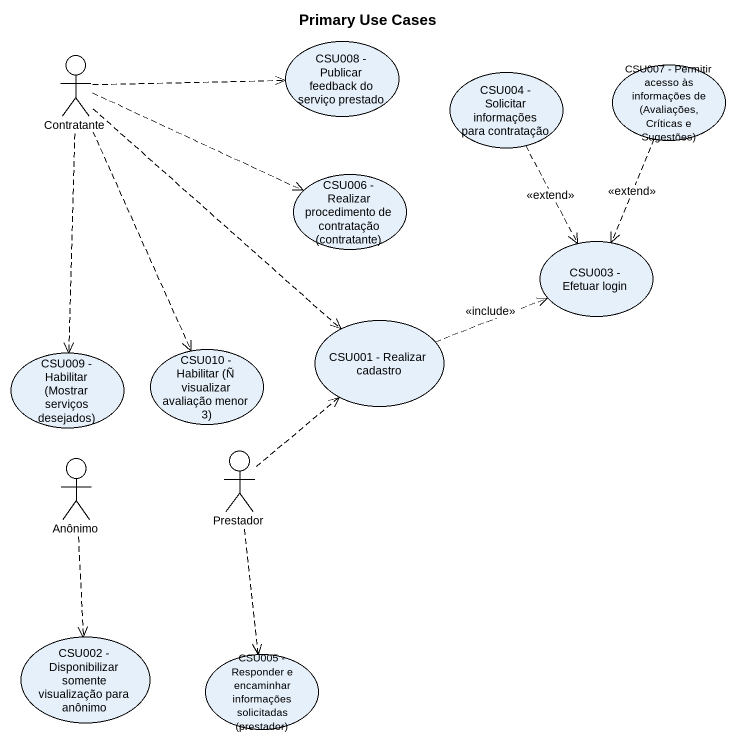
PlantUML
@startuml
title Primary Use Cases
usecase "CSU008 - Publicar feedback do serviço prestado" as CSU008_Publicar_feedback_do
actor Contratante
usecase "CSU004 - Solicitar informações para contratação" as CSU004_Solicitar
usecase "CSU007 - Permitir acesso às informações de (Avaliações, Críticas e Sugestões)" as CSU007_Permitir_acesso_às
usecase "CSU006 - Realizar procedimento de contratação (contratante)" as CSU006_Realizar
usecase "CSU003 - Efetuar login" as CSU003_Efetuar_login
usecase "CSU001 - Realizar cadastro" as CSU001_Realizar_cadastro
usecase "CSU009 - Habilitar (Mostrar serviços desejados)" as CSU009_Habilitar_Mostrar
usecase "CSU010 - Habilitar (Ñ visualizar avaliação menor 3)" as CSU010_Habilitar_Ñ
actor Anônimo
actor Prestador
usecase "CSU002 - Disponibilizar somente visualização para anônimo" as CSU002_Disponibilizar
usecase "CSU005 - Responder e encaminhar informações solicitadas (prestador)" as CSU005_Responder_e
Contratante .right.> CSU008_Publicar_feedback_do
Contratante .right.> CSU006_Realizar
Contratante ..> CSU001_Realizar_cadastro
Contratante ..> CSU009_Habilitar_Mostrar
Contratante ..> CSU010_Habilitar_Ñ
CSU004_Solicitar ..> CSU003_Efetuar_login : <<extend>>
CSU007_Permitir_acesso_às ..> CSU003_Efetuar_login : <<extend>>
CSU001_Realizar_cadastro .right.> CSU003_Efetuar_login : <<include>>
Anônimo ..> CSU002_Disponibilizar
Prestador .up.> CSU001_Realizar_cadastro
Prestador ..> CSU005_Responder_e
@enduml
